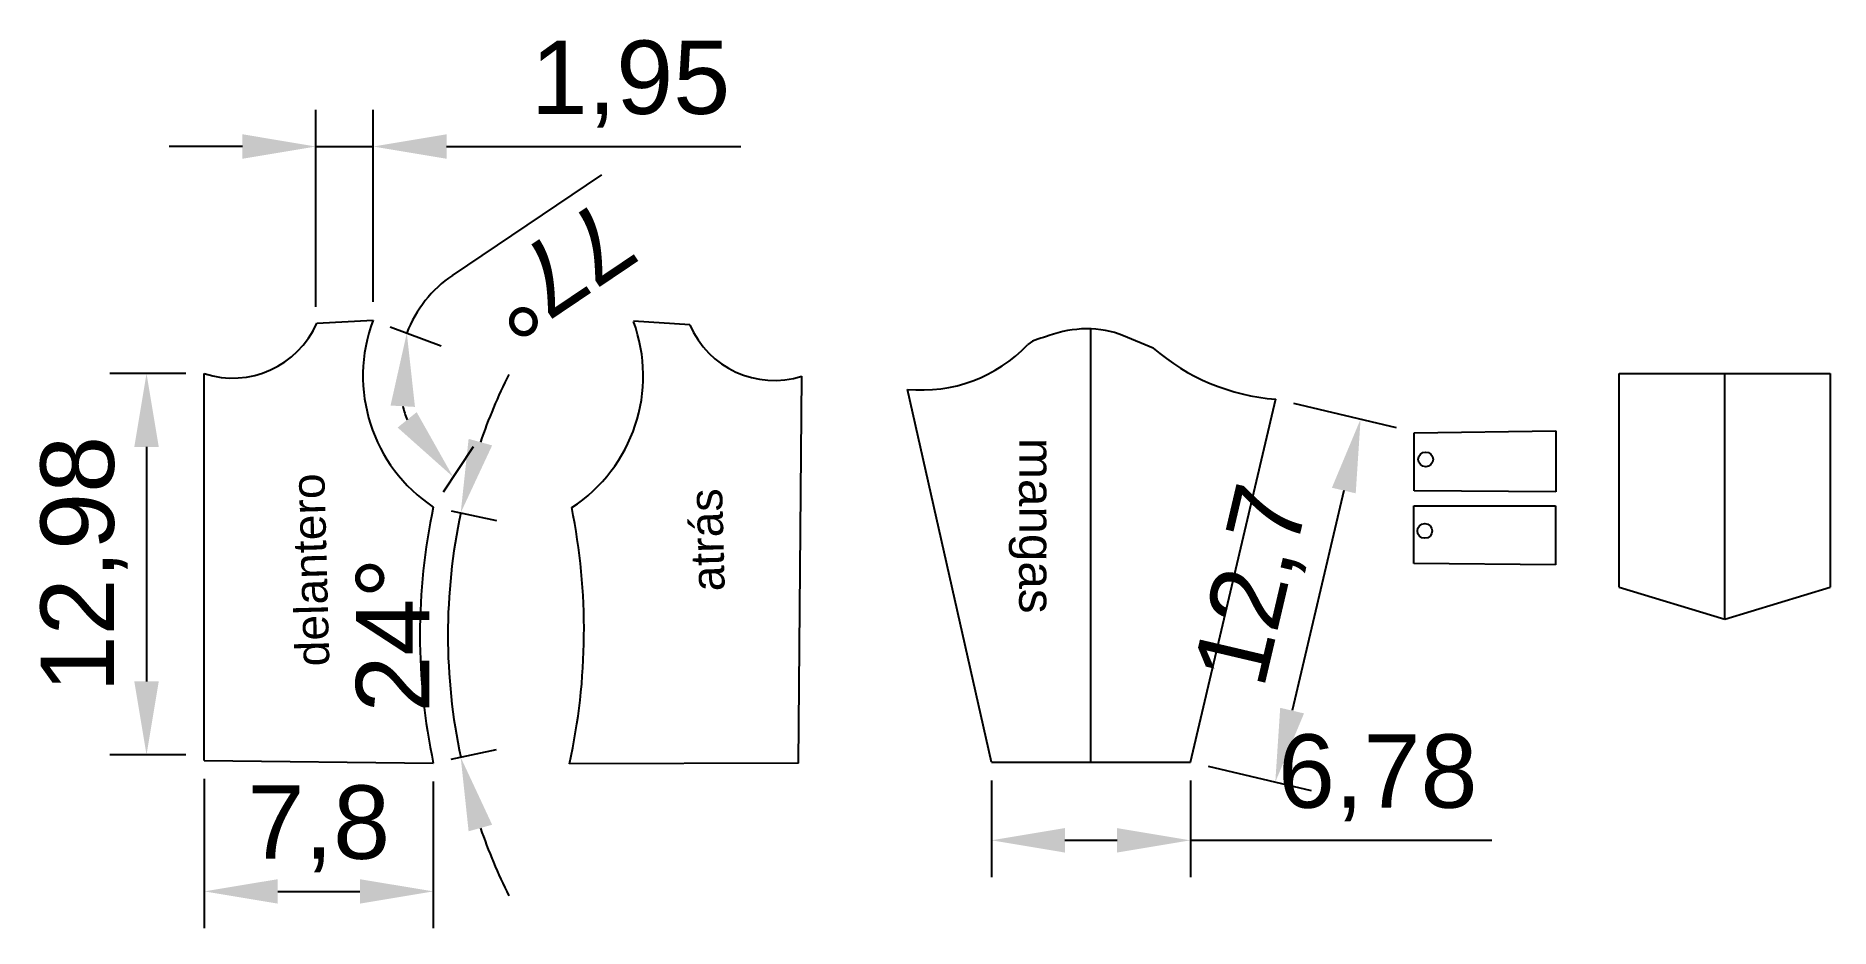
# Model space of a CAD drawing. Header units: millimetres. Extents: x 2717.6 to 2778.8, y 871.6 to 902.
import ezdxf

# ---------------------------------------------------------------- set-up
doc = ezdxf.new("R2010")
doc.units = ezdxf.units.MM
doc.styles.get("Standard").update_dxf_attribs({"font": 'arial.ttf'})
doc.dimstyles.new('ISO-25', dxfattribs={"dimtxt": 2.5, "dimasz": 2.5, "dimexe": 1.25, "dimexo": 0.625, "dimtad": 1, "dimtxsty": 'Standard', "dimcen": 2.5, "dimadec": 0, "dimazin": 0, "dimtfac": 1, "dimtmove": 0, "dimatfit": 3, "dimfxl": 1, "dimarcsym": 0})

# ---------------------------------------------------------------- blocks, each defined once
blk = doc.blocks.new('*D31')
at = {"color": 0, "lineweight": -2, "transparency": 16777216}
for p, q in [((2722.758, 890.478), (2720.164, 890.478)), ((2721.414, 887.978), (2721.414, 879.993)), ((2722.758, 877.493), (2720.164, 877.493))]:
    blk.add_line(p, q, dxfattribs=at)
at = {"color": 0, "transparency": 16777216}
for points in [[(2720.997, 887.978), (2721.831, 887.978), (2721.414, 890.478)], [(2720.997, 879.993), (2721.831, 879.993), (2721.414, 877.493)]]:
    blk.add_solid(points, dxfattribs=at)
at = {"layer": 'Defpoints', "color": 0, "transparency": 16777216}
for p in [(2723.383, 890.478), (2721.414, 877.493), (2723.383, 877.493)]:
    blk.add_point(p, dxfattribs=at)
at = {"color": 0, "transparency": 16777216, "insert": (2719.286, 883.986), "char_height": 2.5, "attachment_point": 5, "rotation": 90}
blk.add_mtext('12,98', dxfattribs=at)
blk = doc.blocks.new('*D32')
at = {"color": 0, "lineweight": -2, "transparency": 16777216}
for p, q in [((2727.182, 892.747), (2727.182, 899.461)), ((2729.134, 892.921), (2729.134, 899.461)), ((2724.682, 898.211), (2722.182, 898.211)), ((2727.182, 898.211), (2729.134, 898.211)), ((2731.634, 898.211), (2741.661, 898.211))]:
    blk.add_line(p, q, dxfattribs=at)
at = {"color": 0, "transparency": 16777216}
for points in [[(2724.682, 898.628), (2724.682, 897.794), (2727.182, 898.211)], [(2731.634, 898.628), (2731.634, 897.794), (2729.134, 898.211)]]:
    blk.add_solid(points, dxfattribs=at)
at = {"layer": 'Defpoints', "color": 0, "transparency": 16777216}
for p in [(2729.134, 898.211), (2729.134, 892.296), (2727.182, 892.122)]:
    blk.add_point(p, dxfattribs=at)
at = {"color": 0, "transparency": 16777216, "insert": (2737.898, 900.338), "char_height": 2.5, "attachment_point": 5}
blk.add_mtext('1,95', dxfattribs=at)
blk = doc.blocks.new('*D34')
at = {"color": 0, "lineweight": -2, "transparency": 16777216}
for p, q in [((2731.794, 885.803), (2733.339, 885.475)), ((2731.794, 877.34), (2733.339, 877.668))]:
    blk.add_line(p, q, dxfattribs=at)
for start, end in [(153.73567, 160.87989), (168.02411, 191.97589), (199.12011, 206.26433)]:
    blk.add_arc((2751.742, 881.571), 20.063, start, end, dxfattribs=at)
at = {"color": 0, "transparency": 16777216}
for points in [[(2733.187, 888.031), (2732.385, 888.254), (2732.116, 885.734)], [(2732.385, 874.888), (2733.187, 875.111), (2732.116, 877.408)]]:
    blk.add_solid(points, dxfattribs=at)
at = {"layer": 'Defpoints', "color": 0, "transparency": 16777216}
for p in [(2731.183, 885.932), (2731.728, 882.968), (2751.742, 881.571), (2731.183, 877.21)]:
    blk.add_point(p, dxfattribs=at)
at = {"color": 0, "transparency": 16777216, "insert": (2729.799, 881.571), "char_height": 2.5, "attachment_point": 5, "rotation": 90}
blk.add_mtext('24°', dxfattribs=at)
blk = doc.blocks.new('*D35')
at = {"color": 0, "lineweight": -2, "transparency": 16777216}
for p, q in [((2731.834, 893.82), (2736.922, 897.245)), ((2729.718, 892.074), (2731.448, 891.417)), ((2731.528, 886.453), (2732.55, 887.996))]:
    blk.add_line(p, q, dxfattribs=at)
for start, end in [(123.94763, 159.20313), (194.45864, 201.22741)]:
    blk.add_arc((2734.139, 890.395), 4.128, start, end, dxfattribs=at)
at = {"color": 0, "transparency": 16777216}
for points in [[(2729.726, 889.388), (2730.558, 889.342), (2730.28, 891.861)], [(2730.616, 889.162), (2729.967, 888.639), (2731.859, 886.954)]]:
    blk.add_solid(points, dxfattribs=at)
at = {"layer": 'Defpoints', "color": 0, "transparency": 16777216}
for p in [(2729.134, 892.296), (2734.139, 890.395), (2730.59, 888.287), (2731.183, 885.932)]:
    blk.add_point(p, dxfattribs=at)
at = {"color": 0, "transparency": 16777216, "insert": (2735.425, 893.977), "char_height": 2.5, "attachment_point": 5, "rotation": 213.94763}
blk.add_mtext('77°', dxfattribs=at)
blk = doc.blocks.new('*D36')
at = {"color": 0, "lineweight": -2, "transparency": 16777216}
for p, q in [((2723.383, 876.671), (2723.383, 871.59)), ((2731.183, 876.585), (2731.183, 871.59)), ((2725.883, 872.84), (2728.683, 872.84))]:
    blk.add_line(p, q, dxfattribs=at)
at = {"color": 0, "transparency": 16777216}
for points in [[(2725.883, 873.256), (2725.883, 872.423), (2723.383, 872.84)], [(2728.683, 873.256), (2728.683, 872.423), (2731.183, 872.84)]]:
    blk.add_solid(points, dxfattribs=at)
at = {"layer": 'Defpoints', "color": 0, "transparency": 16777216}
for p in [(2723.383, 877.296), (2731.183, 877.21), (2731.183, 872.84)]:
    blk.add_point(p, dxfattribs=at)
at = {"color": 0, "transparency": 16777216, "insert": (2727.283, 874.967), "char_height": 2.5, "attachment_point": 5}
blk.add_mtext('7,8', dxfattribs=at)
blk = doc.blocks.new('*D37')
at = {"color": 0, "lineweight": -2, "transparency": 16777216}
for p, q in [((2760.484, 889.464), (2763.984, 888.641)), ((2762.196, 886.493), (2760.434, 878.998)), ((2757.578, 877.1), (2761.079, 876.278))]:
    blk.add_line(p, q, dxfattribs=at)
at = {"color": 0, "transparency": 16777216}
for points in [[(2761.79, 886.589), (2762.601, 886.398), (2762.767, 888.927)], [(2760.029, 879.093), (2760.84, 878.902), (2759.862, 876.564)]]:
    blk.add_solid(points, dxfattribs=at)
at = {"layer": 'Defpoints', "color": 0, "transparency": 16777216}
for p in [(2759.875, 889.607), (2756.97, 877.243), (2759.862, 876.564)]:
    blk.add_point(p, dxfattribs=at)
at = {"color": 0, "transparency": 16777216, "insert": (2759.244, 883.232), "char_height": 2.5, "attachment_point": 5, "rotation": 76.7765}
blk.add_mtext('12,7', dxfattribs=at)
blk = doc.blocks.new('*D38')
at = {"color": 0, "lineweight": -2, "transparency": 16777216}
for p, q in [((2750.194, 876.618), (2750.194, 873.33)), ((2756.97, 876.618), (2756.97, 873.33)), ((2752.694, 874.58), (2754.47, 874.58)), ((2756.97, 874.58), (2767.233, 874.58))]:
    blk.add_line(p, q, dxfattribs=at)
at = {"color": 0, "transparency": 16777216}
for points in [[(2752.694, 874.996), (2752.694, 874.163), (2750.194, 874.58)], [(2754.47, 874.996), (2754.47, 874.163), (2756.97, 874.58)]]:
    blk.add_solid(points, dxfattribs=at)
at = {"layer": 'Defpoints', "color": 0, "transparency": 16777216}
for p in [(2750.194, 877.243), (2756.97, 877.243), (2756.97, 874.58)]:
    blk.add_point(p, dxfattribs=at)
at = {"color": 0, "transparency": 16777216, "insert": (2763.351, 876.707), "char_height": 2.5, "attachment_point": 5}
blk.add_mtext('6,78', dxfattribs=at)

msp = doc.modelspace()

# ---------------------------------------------------------------- linework, layer by layer
for p, q in [((2727.217, 892.199), (2729.134, 892.296)), ((2739.917, 892.143), (2738, 892.257)), ((2753.582, 877.243), (2753.582, 891.998)), ((2755.703, 891.347), (2754.687, 891.767)), ((2723.383, 877.296), (2723.383, 890.478)), ((2771.576, 890.475), (2778.759, 890.475)), ((2771.576, 883.198), (2771.576, 890.475)), ((2775.176, 882.107), (2775.168, 890.475)), ((2778.759, 890.475), (2778.759, 883.198)), ((2743.619, 877.206), (2743.735, 890.388)), ((2750.194, 877.243), (2747.336, 889.939)), ((2756.97, 877.243), (2759.882, 889.622)), ((2764.593, 888.461), (2769.415, 888.523)), ((2764.593, 886.489), (2764.593, 888.461)), ((2769.415, 888.523), (2769.422, 886.446)), ((2769.422, 886.446), (2764.593, 886.489)), ((2764.582, 885.975), (2769.411, 885.975)), ((2764.582, 884.004), (2764.582, 885.975)), ((2769.411, 885.975), (2769.411, 883.961)), ((2769.411, 883.961), (2764.582, 884.004)), ((2771.576, 883.198), (2775.176, 882.107)), ((2775.176, 882.107), (2778.759, 883.198)), ((2723.383, 877.296), (2731.183, 877.21)), ((2743.619, 877.206), (2735.819, 877.19)), ((2750.194, 877.243), (2756.97, 877.243))]:
    msp.add_line(p, q)
for centre in [(2764.984, 887.554), (2764.954, 885.118)]:
    msp.add_circle(centre, 0.252)
for centre, radius, start, end in [((2734.139, 890.395), 5.353, 159.20313, 236.48292), ((2724.35, 893.456), 3.131, 252.01694, 336.32835), ((2732.979, 890.4), 5.353, 303.01193, 20.29171), ((2742.795, 893.374), 3.131, 203.1665, 287.47791), ((2747.809, 894.944), 5.027, 264.53473, 316.18211), ((2760.413, 896.766), 7.18, 229.00302, 265.69974), ((2751.742, 881.571), 21.017, 168.02411, 191.97589), ((2715.299, 881.732), 21.017, 347.51895, 11.47074)]:
    msp.add_arc(centre, radius, start, end)
for points in [[(2752.161, 891.769), (2751.916, 891.676), (2751.618, 891.652), (2751.437, 891.463)], [(2754.687, 891.767), (2753.909, 892.088), (2752.948, 892.067), (2752.161, 891.769)]]:
    msp.add_open_spline(points, degree=3)

# ---------------------------------------------------------------- texts
for s, height, rotation, p in [('mangas ', 1.2045, 270, (2751.138, 888.289)), ('delantero', 1.1286, 91.50846, (2727.644, 880.518)), ('atrás', 1.1286, 91.50846, (2741.11, 883.071))]:
    msp.add_text(s, height=height, rotation=rotation).set_placement(p)

# ---------------------------------------------------------------- dimensions: what is measured, and where the dimension line sits
for base, p1, p2, picture, middle in [((2729.134, 898.211), (2727.182, 892.122), (2729.134, 892.296), '*D32', (2737.898, 900.338)), ((2756.97, 874.58), (2750.194, 877.243), (2756.97, 877.243), '*D38', (2763.351, 876.707)), ((2731.183, 872.84), (2723.383, 877.296), (2731.183, 877.21), '*D36', (2727.283, 874.967))]:
    dim = msp.add_linear_dim(base=base, p1=p1, p2=p2, dimstyle='ISO-25')
    dim.commit()
    dim.dimension.update_dxf_attribs({"geometry": picture, "text_midpoint": middle})
for base, center, p1, p2, picture, middle in [((2730.59, 888.287), (2734.139, 890.395), (2729.134, 892.296), (2731.183, 885.932), '*D35', (2735.425, 893.977)), ((2731.728, 882.968), (2751.742, 881.571), (2731.183, 885.932), (2731.183, 877.21), '*D34', (2729.799, 881.571))]:
    dim = msp.add_angular_dim_3p(base=base, center=center, p1=p1, p2=p2, dimstyle='ISO-25')
    dim.commit()
    dim.dimension.update_dxf_attribs({"geometry": picture, "text_midpoint": middle})
dim = msp.add_linear_dim(base=(2721.4139, 877.4935), p1=(2723.3833, 890.4778), p2=(2723.3833, 877.4935), angle=90, dimstyle='ISO-25')
dim.commit()
dim.dimension.update_dxf_attribs({"geometry": '*D31', "text_midpoint": (2719.2865, 883.9857)})
dim = msp.add_aligned_dim(p1=(2759.875, 889.607), p2=(2756.97, 877.243), distance=2.971, dimstyle='ISO-25')
dim.commit()
dim.dimension.update_dxf_attribs({"geometry": '*D37', "text_midpoint": (2759.244, 883.232)})

doc.saveas('drawing.dxf')
